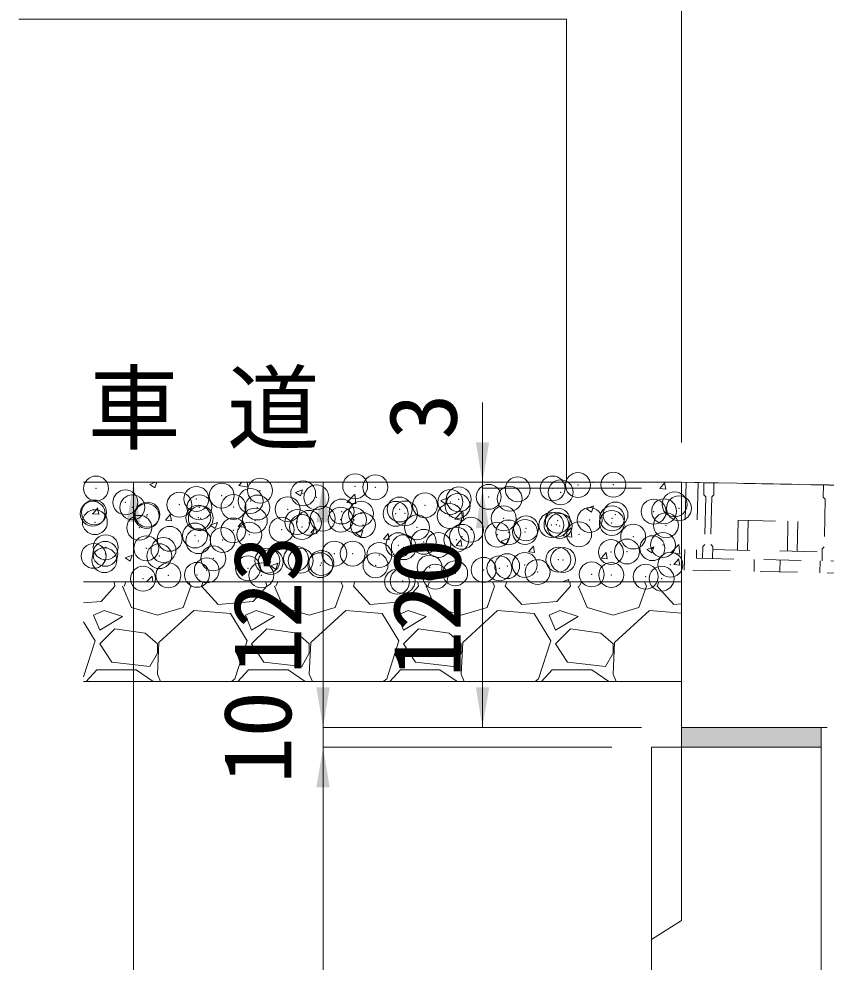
# Model space of a CAD drawing. Units: millimetres at full size. Extents: x 0 to 26200, y 7460 to 13400.
# Drawn here: x 21310 to 21715, y 11290.5 to 11763.8 of the extents above; entities that cross this region are included whole.
import ezdxf
from ezdxf.enums import TextEntityAlignment as Align

# ---------------------------------------------------------------- set-up
doc = ezdxf.new("R2010")
doc.units = ezdxf.units.MM
doc.header["$LTSCALE"] = 25
doc.header["$PDMODE"] = 32
doc.header["$PDSIZE"] = 12.5
doc.linetypes.add('USER1', pattern=[1.35, 0.75, -0.6])
doc.layers.add('ハッチング_モルタル', color=30, linetype='Continuous')
doc.layers.add('文字', color=7, linetype='Continuous')
for name, color, linetype, lineweight in [('基礎', 3, 'Continuous', 20), ('寸法線', 7, 'Continuous', 9), ('引出線', 4, 'Continuous', 9), ('本体', 2, 'Continuous', 20), ('舗装・基礎', 7, 'Continuous', 5), ('ｸﾞﾚｰﾁﾝｸﾞ', 7, 'USER1', 5)]:
    doc.layers.add(name, color=color, linetype=linetype, lineweight=lineweight)
doc.styles.add('ＭＳ ゴシック', font='')
doc.styles.get('ＭＳ ゴシック').set_extended_font_data('MS Gothic')

# ---------------------------------------------------------------- blocks, each defined once
blk = doc.blocks.new('filled_arrow')
at = {"color": 0, "linetype": 'Continuous', "lineweight": -2}
blk.add_solid([(7.5, 1.25), (0, 0), (7.5, -1.25)], dxfattribs=at)

msp = doc.modelspace()

# ---------------------------------------------------------------- hatches: boundary and pattern name
at = {"layer": 'ハッチング_モルタル'}
msp.add_hatch(color=256, dxfattribs=at).paths.add_polyline_path([(21642.44, 11408.28), (21642.44, 11398.28), (21712.44, 11398.28), (21712.44, 11408.28)])

# ---------------------------------------------------------------- linework, layer by layer
at = {"layer": '基礎'}
for p, q in [((21642.44, 11531.28), (21342.44, 11531.28)), ((21642.44, 11481.28), (21342.44, 11481.28)), ((21642.44, 11431.28), (21342.44, 11431.28))]:
    msp.add_line(p, q, dxfattribs=at)
at = {"layer": '寸法線'}
for p, q in [((21642.44, 11551.28), (21642.44, 11997.39)), ((21642.44, 11551.28), (21642.44, 11928.01)), ((21542.58, 11488.28), (21542.58, 11571.28)), ((21367.44, 9958.28), (21367.44, 11531.29)), ((21622.27, 11531.29), (21367.44, 11531.29)), ((21462.58, 11531.28), (21462.58, 11408.28)), ((21622.44, 11531.28), (21462.58, 11531.28)), ((21622.44, 11531.28), (21542.58, 11531.28)), ((21542.58, 11408.28), (21542.58, 11528.28)), ((21622.44, 11528.28), (21542.58, 11528.28)), ((21622.44, 11528.28), (21542.58, 11528.28)), ((21462.58, 11358.28), (21462.58, 11448.28)), ((21622.44, 11408.28), (21462.58, 11408.28)), ((21622.44, 11408.28), (21462.58, 11408.28)), ((21622.44, 11408.28), (21542.58, 11408.28)), ((21462.58, 11398.28), (21462.58, 9958.28)), ((21607.44, 11398.28), (21462.58, 11398.28)), ((21607.44, 11398.28), (21462.58, 11398.28))]:
    msp.add_line(p, q, dxfattribs=at)
at = {"layer": '引出線'}
msp.add_lwpolyline([(21584.8, 11531.29), (21584.8, 11763.71), (21309.96, 11763.71)], dxfattribs=at)
at = {"layer": '本体'}
for p, q in [((21642.44, 11398.28), (21642.44, 11531.28)), ((21642.44, 11531.28), (21813.42, 11528.31)), ((21642.44, 11408.28), (21712.44, 11408.28)), ((21642.44, 11408.28), (21715.44, 11408.28)), ((21712.44, 10702.32), (21712.44, 11408.28)), ((21627.44, 11398.28), (21712.44, 11398.28)), ((21627.44, 9958.28), (21627.44, 11398.28)), ((21642.44, 11311.28), (21642.44, 11398.28)), ((21642.44, 11311.28), (21627.44, 11301.78))]:
    msp.add_line(p, q, dxfattribs=at)
at = {"layer": '舗装・基礎'}
for p, q in [((21375.67, 11530.19), (21378.2, 11528.48)), ((21375.7, 11530.24), (21378.41, 11531.28)), ((21378.2, 11528.48), (21379.14, 11531.28)), ((21420.28, 11529.61), (21424.8, 11528.91)), ((21420.29, 11529.59), (21421.91, 11531.28)), ((21424.8, 11528.89), (21424.52, 11531.28)), ((21448.7, 11526.17), (21452.26, 11527.54)), ((21451.21, 11524.41), (21452.24, 11527.48)), ((21595.97, 11531.28), (21598.15, 11531.09)), ((21598.08, 11531.08), (21598.05, 11531.28)), ((21631.55, 11528.17), (21634, 11531.09)), ((21631.55, 11528.17), (21634.58, 11527.9)), ((21634.52, 11527.89), (21633.93, 11531.08)), ((21448.68, 11526.12), (21451.2, 11524.41)), ((21474.51, 11521.19), (21478.47, 11525.31)), ((21479.02, 11520.48), (21478.45, 11525.31)), ((21521.68, 11522.05), (21524.21, 11520.35)), ((21521.71, 11522.1), (21525.27, 11523.47)), ((21524.21, 11520.34), (21525.24, 11523.41)), ((21347.1, 11515.46), (21349.55, 11518.38)), ((21350.08, 11515.18), (21349.49, 11518.37)), ((21474.5, 11521.2), (21479.02, 11520.5)), ((21594.69, 11517.98), (21597.22, 11516.28)), ((21594.71, 11518.03), (21598.27, 11519.4)), ((21597.22, 11516.28), (21598.25, 11519.35)), ((21347.1, 11515.46), (21350.14, 11515.2)), ((21383.54, 11512.28), (21385.99, 11515.2)), ((21386.51, 11512), (21385.92, 11515.18)), ((21528.72, 11512.78), (21532.68, 11516.9)), ((21528.72, 11512.79), (21533.23, 11512.09)), ((21533.23, 11512.08), (21532.67, 11516.9)), ((21383.54, 11512.27), (21386.57, 11512.01)), ((21405.99, 11509.73), (21408.52, 11508.03)), ((21406.02, 11509.79), (21409.58, 11511.15)), ((21408.52, 11508.03), (21409.55, 11511.1)), ((21419.97, 11509.09), (21422.42, 11512.01)), ((21419.97, 11509.09), (21423.01, 11508.82)), ((21422.95, 11508.81), (21422.36, 11511.99)), ((21456.41, 11505.9), (21458.86, 11508.82)), ((21459.39, 11505.62), (21458.8, 11508.81)), ((21582.94, 11504.37), (21586.9, 11508.49)), ((21587.45, 11503.67), (21586.89, 11508.49)), ((21456.41, 11505.9), (21459.45, 11505.63)), ((21479, 11505.66), (21481.53, 11503.96)), ((21479.02, 11505.72), (21482.58, 11507.08)), ((21481.53, 11503.96), (21482.56, 11507.03)), ((21492.85, 11502.71), (21495.3, 11505.63)), ((21495.82, 11502.43), (21495.23, 11505.62)), ((21552.03, 11501.65), (21555.59, 11503.01)), ((21582.93, 11504.39), (21587.45, 11503.69)), ((21492.85, 11502.71), (21495.88, 11502.44)), ((21529.29, 11499.53), (21531.73, 11502.44)), ((21529.29, 11499.52), (21532.32, 11499.26)), ((21532.26, 11499.25), (21531.67, 11502.43)), ((21552.01, 11501.6), (21554.53, 11499.89)), ((21554.54, 11499.89), (21555.57, 11502.96)), ((21565.72, 11496.34), (21568.17, 11499.26)), ((21568.7, 11496.06), (21568.11, 11499.24)), ((21625.04, 11497.58), (21628.59, 11498.95)), ((21627.54, 11495.82), (21628.57, 11498.89)), ((21637.16, 11495.96), (21641.11, 11500.08)), ((21641.66, 11495.26), (21641.1, 11500.08)), ((21363.34, 11493.4), (21366.89, 11494.77)), ((21365.84, 11491.64), (21366.87, 11494.71)), ((21565.72, 11496.33), (21568.76, 11496.07)), ((21602.16, 11493.15), (21604.61, 11496.07)), ((21605.13, 11492.87), (21604.55, 11496.05)), ((21625.01, 11497.53), (21627.54, 11495.82)), ((21637.15, 11495.98), (21641.67, 11495.28)), ((21363.31, 11493.35), (21365.84, 11491.64)), ((21436.32, 11489.28), (21438.84, 11487.58)), ((21436.34, 11489.33), (21439.9, 11490.7)), ((21438.85, 11487.58), (21439.88, 11490.65)), ((21602.16, 11493.15), (21605.2, 11492.88)), ((21638.6, 11489.96), (21641.05, 11492.88)), ((21638.6, 11489.96), (21641.63, 11489.69)), ((21641.57, 11489.68), (21640.98, 11492.87)), ((21373.94, 11481.28), (21376.77, 11484.23)), ((21377.1, 11481.28), (21376.76, 11484.23)), ((21509.32, 11485.21), (21511.85, 11483.51)), ((21509.35, 11485.26), (21512.9, 11486.63)), ((21511.85, 11483.51), (21512.88, 11486.58)), ((21358.15, 11479.13), (21357.72, 11481.28)), ((21362.72, 11479.13), (21363.64, 11481.28)), ((21395.25, 11481.28), (21396.25, 11479.13)), ((21401.58, 11479.13), (21402.39, 11481.28)), ((21434.35, 11479.13), (21433.92, 11481.28)), ((21438.92, 11479.13), (21439.84, 11481.28)), ((21471.45, 11481.28), (21472.45, 11479.13)), ((21477.78, 11479.13), (21478.59, 11481.28)), ((21510.55, 11479.13), (21510.12, 11481.28)), ((21515.12, 11479.13), (21516.04, 11481.28)), ((21547.65, 11481.28), (21548.65, 11479.13)), ((21553.98, 11479.13), (21554.79, 11481.28)), ((21582.58, 11481.28), (21585.91, 11482.56)), ((21585.48, 11481.28), (21585.89, 11482.51)), ((21586.75, 11479.13), (21586.32, 11481.28)), ((21591.32, 11479.13), (21592.24, 11481.28)), ((21623.85, 11481.28), (21624.85, 11479.13)), ((21630.18, 11479.13), (21630.99, 11481.28)), ((21358.15, 11479.13), (21351.29, 11471.51)), ((21361.96, 11479.13), (21366.53, 11468.46)), ((21392.44, 11468.46), (21396.25, 11479.13)), ((21409.96, 11469.99), (21401.58, 11479.13)), ((21434.35, 11479.13), (21427.49, 11471.51)), ((21438.16, 11479.13), (21442.73, 11468.46)), ((21468.64, 11468.46), (21472.45, 11479.13)), ((21486.16, 11469.99), (21477.78, 11479.13)), ((21510.55, 11479.13), (21503.69, 11471.51)), ((21514.36, 11479.13), (21518.93, 11468.46)), ((21544.84, 11468.46), (21548.65, 11479.13)), ((21562.36, 11469.99), (21553.98, 11479.13)), ((21586.75, 11479.13), (21579.89, 11471.51)), ((21590.56, 11479.13), (21595.13, 11468.46)), ((21621.04, 11468.46), (21624.85, 11479.13)), ((21638.56, 11469.99), (21630.18, 11479.13)), ((21351.29, 11471.51), (21342.44, 11470.74)), ((21427.49, 11471.51), (21409.96, 11469.99)), ((21503.69, 11471.51), (21486.16, 11469.99)), ((21579.89, 11471.51), (21562.36, 11469.99)), ((21642.44, 11470.33), (21638.56, 11469.99)), ((21352.81, 11466.94), (21347.48, 11464.65)), ((21361.96, 11463.89), (21352.81, 11466.94)), ((21366.53, 11468.46), (21379.48, 11464.65)), ((21379.48, 11464.65), (21392.44, 11468.46)), ((21397.77, 11466.94), (21380.25, 11450.94)), ((21416.06, 11465.42), (21397.77, 11466.94)), ((21424.44, 11451.7), (21416.06, 11465.42)), ((21429.01, 11466.94), (21423.68, 11464.65)), ((21438.16, 11463.89), (21429.01, 11466.94)), ((21442.73, 11468.46), (21455.68, 11464.65)), ((21455.68, 11464.65), (21468.64, 11468.46)), ((21473.97, 11466.94), (21456.45, 11450.94)), ((21492.26, 11465.42), (21473.97, 11466.94)), ((21500.64, 11451.7), (21492.26, 11465.42)), ((21505.21, 11466.94), (21499.88, 11464.65)), ((21514.36, 11463.89), (21505.21, 11466.94)), ((21518.93, 11468.46), (21531.88, 11464.65)), ((21531.88, 11464.65), (21544.84, 11468.46)), ((21550.17, 11466.94), (21532.65, 11450.94)), ((21568.46, 11465.42), (21550.17, 11466.94)), ((21576.84, 11451.7), (21568.46, 11465.42)), ((21581.41, 11466.94), (21576.08, 11464.65)), ((21590.56, 11463.89), (21581.41, 11466.94)), ((21595.13, 11468.46), (21608.08, 11464.65)), ((21608.08, 11464.65), (21621.04, 11468.46)), ((21626.37, 11466.94), (21608.85, 11450.94)), ((21642.44, 11465.6), (21626.37, 11466.94)), ((21348.24, 11451.7), (21342.44, 11461.19)), ((21347.48, 11464.65), (21350.53, 11457.03)), ((21350.53, 11457.03), (21361.96, 11463.89)), ((21423.68, 11464.65), (21426.73, 11457.03)), ((21426.73, 11457.03), (21438.16, 11463.89)), ((21499.88, 11464.65), (21502.93, 11457.03)), ((21502.93, 11457.03), (21514.36, 11463.89)), ((21576.08, 11464.65), (21579.13, 11457.03)), ((21579.13, 11457.03), (21590.56, 11463.89)), ((21358.15, 11457.8), (21350.53, 11450.18)), ((21373.39, 11455.51), (21358.15, 11457.8)), ((21434.35, 11457.8), (21426.73, 11450.18)), ((21449.59, 11455.51), (21434.35, 11457.8)), ((21510.55, 11457.8), (21502.93, 11450.18)), ((21525.79, 11455.51), (21510.55, 11457.8)), ((21586.75, 11457.8), (21579.13, 11450.18)), ((21601.99, 11455.51), (21586.75, 11457.8)), ((21342.44, 11433.58), (21348.24, 11451.7)), ((21379.48, 11450.18), (21373.39, 11455.51)), ((21380.25, 11450.94), (21379.48, 11434.94)), ((21418.35, 11432.65), (21424.44, 11451.7)), ((21455.68, 11450.18), (21449.59, 11455.51)), ((21456.45, 11450.94), (21455.68, 11434.94)), ((21494.55, 11432.65), (21500.64, 11451.7)), ((21531.88, 11450.18), (21525.79, 11455.51)), ((21532.65, 11450.94), (21531.88, 11434.94)), ((21570.75, 11432.65), (21576.84, 11451.7)), ((21608.08, 11450.18), (21601.99, 11455.51)), ((21608.85, 11450.94), (21608.08, 11434.94)), ((21350.53, 11450.18), (21356.62, 11441.03)), ((21379.48, 11445.6), (21379.48, 11450.18)), ((21426.73, 11450.18), (21432.82, 11441.03)), ((21455.68, 11445.6), (21455.68, 11450.18)), ((21502.93, 11450.18), (21509.02, 11441.03)), ((21531.88, 11445.6), (21531.88, 11450.18)), ((21579.13, 11450.18), (21585.22, 11441.03)), ((21608.08, 11445.6), (21608.08, 11450.18)), ((21375.67, 11438.75), (21379.48, 11445.6)), ((21451.87, 11438.75), (21455.68, 11445.6)), ((21528.07, 11438.75), (21531.88, 11445.6)), ((21604.27, 11438.75), (21608.08, 11445.6)), ((21343.66, 11431.28), (21349, 11437.22)), ((21349, 11437.22), (21368.82, 11437.22)), ((21356.62, 11441.03), (21375.67, 11438.75)), ((21368.82, 11437.22), (21377.39, 11431.28)), ((21419.86, 11431.28), (21425.2, 11437.22)), ((21425.2, 11437.22), (21445.02, 11437.22)), ((21432.82, 11441.03), (21451.87, 11438.75)), ((21445.02, 11437.22), (21453.59, 11431.28)), ((21496.06, 11431.28), (21501.4, 11437.22)), ((21501.4, 11437.22), (21521.22, 11437.22)), ((21509.02, 11441.03), (21528.07, 11438.75)), ((21521.22, 11437.22), (21529.79, 11431.28)), ((21572.26, 11431.28), (21577.6, 11437.22)), ((21577.6, 11437.22), (21597.42, 11437.22)), ((21585.22, 11441.03), (21604.27, 11438.75)), ((21597.42, 11437.22), (21605.99, 11431.28)), ((21379.48, 11434.94), (21381.02, 11431.28)), ((21416.58, 11431.28), (21418.35, 11432.65)), ((21455.68, 11434.94), (21457.22, 11431.28)), ((21492.78, 11431.28), (21494.55, 11432.65)), ((21531.88, 11434.94), (21533.42, 11431.28)), ((21568.98, 11431.28), (21570.75, 11432.65)), ((21608.08, 11434.94), (21609.62, 11431.28))]:
    msp.add_line(p, q, dxfattribs=at)
for p in [(21608.24, 11530.07), (21348.71, 11528.17), (21430.98, 11527.13), (21452.6, 11525.71), (21478.69, 11529.28), (21488.86, 11528.78), (21560.29, 11527.8), (21577.78, 11528.18), (21581.86, 11526.26), (21590.49, 11529.86), (21363.41, 11521.18), (21399.02, 11522.92), (21411.74, 11524.6), (21426.22, 11521.9), (21459.24, 11523.7), (21526.45, 11521.42), (21530.66, 11522.71), (21545.69, 11523.96), (21556.2, 11523.01), (21347.7, 11516.17), (21366.94, 11518.7), (21390.53, 11520.04), (21400.56, 11518.65), (21417.65, 11518.89), (21429.61, 11518.61), (21444.77, 11517.74), (21471.88, 11516.6), (21501.03, 11517.63), (21513.74, 11519.75), (21530.11, 11519.43), (21628.45, 11516.58), (21633.71, 11516.74), (21638.94, 11520.19), (21641.17, 11518.25), (21347, 11515.5), (21348.09, 11511.26), (21374.12, 11514.36), (21374.48, 11515.07), (21399.98, 11513.52), (21401.24, 11513.21), (21428.36, 11512.07), (21449.7, 11511.32), (21462.41, 11512.99), (21471.41, 11512.54), (21478.07, 11512.37), (21481.65, 11515.53), (21499, 11515.45), (21503.73, 11515.63), (21526.12, 11514.31), (21553.24, 11513.16), (21580.36, 11512.01), (21596.37, 11512.35), (21607.62, 11513.16), (21609.31, 11515.1), (21370.36, 11508.44), (21417.61, 11507.1), (21441.78, 11507.46), (21451.99, 11508.8), (21455.48, 11510.92), (21482.59, 11509.77), (21509.71, 11508.63), (21536.83, 11507.48), (21563.95, 11506.34), (21564.41, 11508.15), (21577.13, 11509.82), (21579.69, 11510.02), (21581.24, 11509.35), (21607.47, 11510.87), (21634.59, 11509.72), (21385.66, 11502.89), (21398.37, 11504.56), (21399.94, 11501.74), (21412.16, 11502.37), (21425.6, 11504.99), (21529.5, 11502.52), (21532.33, 11503.92), (21550.06, 11504.93), (21555.58, 11506.1), (21591.07, 11505.19), (21618.19, 11504.05), (21353.57, 11498.66), (21373.86, 11498.16), (21382.53, 11497.29), (21500.37, 11499.71), (21503.11, 11498.71), (21513.09, 11501.39), (21520.43, 11499.85), (21627.81, 11498.21), (21633.09, 11499.83), (21347.48, 11494.35), (21352.9, 11492.2), (21353.3, 11495.36), (21380.42, 11494.21), (21407.54, 11493.07), (21449.05, 11492.96), (21468.29, 11495.49), (21477.45, 11495.46), (21490.81, 11494.76), (21580.62, 11492.44), (21583.01, 11492.32), (21607.01, 11496.25), (21615.09, 11496.54), (21424.98, 11488.08), (21434.66, 11491.92), (21436.33, 11491.28), (21451.37, 11491.89), (21461.18, 11489.68), (21461.78, 11490.78), (21488.9, 11489.63), (21516.01, 11488.48), (21543.13, 11487.34), (21551.05, 11488.11), (21554.96, 11489.19), (21563.77, 11489.78), (21636.84, 11489.88), (21372.29, 11482.85), (21385.01, 11484.53), (21399.33, 11484.82), (21404.25, 11487.06), (21431.56, 11484.59), (21518.97, 11483.89), (21528.88, 11485.61), (21570.25, 11486.19), (21597.37, 11485.05), (21607.21, 11484.79), (21624.49, 11483.9), (21632.47, 11482.92), (21499.73, 11481.35), (21502.49, 11481.8)]:
    msp.add_point(p, dxfattribs=at)
at = {"layer": 'ｸﾞﾚｰﾁﾝｸﾞ'}
for p, q in [((21644.71, 11531.24), (21643.83, 11487.25)), ((21937.65, 11525.38), (21644.71, 11531.24)), ((21650.71, 11531.12), (21649.95, 11493.13)), ((21653.71, 11531.06), (21653.59, 11525.06)), ((21928.65, 11525.56), (21653.71, 11531.06)), ((21658.71, 11530.96), (21658.59, 11524.96)), ((21713.7, 11529.86), (21713.58, 11523.86)), ((21653.59, 11525.06), (21654.57, 11524.04)), ((21654.57, 11524.04), (21654.09, 11500.05)), ((21657.57, 11523.98), (21657.09, 11499.99)), ((21658.59, 11524.96), (21657.57, 11523.98)), ((21713.58, 11523.86), (21714.55, 11522.84)), ((21714.55, 11522.84), (21714.07, 11498.85)), ((21670.83, 11512.21), (21670.53, 11497.22)), ((21670.83, 11512.21), (21700.83, 11511.61)), ((21675.83, 11512.11), (21675.53, 11497.12)), ((21695.83, 11511.71), (21695.53, 11496.72)), ((21700.83, 11511.61), (21700.53, 11496.62)), ((21652.95, 11493.07), (21653.07, 11499.07)), ((21653.07, 11499.07), (21654.09, 11500.05)), ((21658.07, 11498.97), (21657.09, 11499.99)), ((21657.95, 11492.97), (21658.07, 11498.97)), ((21713.06, 11497.87), (21714.07, 11498.85)), ((21658.04, 11497.47), (21713.03, 11496.37)), ((21712.94, 11491.87), (21713.06, 11497.87)), ((21649.95, 11493.13), (21936.89, 11487.39)), ((21678.82, 11486.55), (21678.94, 11492.55)), ((21678.82, 11486.55), (21678.94, 11492.55)), ((21691.82, 11486.29), (21691.94, 11492.29)), ((21691.82, 11486.29), (21691.94, 11492.29)), ((21711.94, 11491.89), (21711.82, 11485.89)), ((21711.94, 11491.89), (21711.82, 11485.89)), ((21936.77, 11481.39), (21643.83, 11487.25))]:
    msp.add_line(p, q, dxfattribs=at)

# ---------------------------------------------------------------- block references
at = {"layer": '寸法線', "xscale": 2.67, "yscale": 2.67}
for p, rotation in [((21542.58, 11531.28), 90), ((21367.44, 11531.29), 270), ((21462.58, 11531.28), 270), ((21542.58, 11528.28), 270), ((21542.58, 11528.28), 270), ((21462.58, 11408.28), 90), ((21462.58, 11408.28), 90), ((21542.58, 11408.28), 90), ((21462.58, 11398.28), 270), ((21462.58, 11398.28), 270)]:
    msp.add_blockref('filled_arrow', p, dxfattribs=dict(at, rotation=rotation))
at = {"layer": '引出線', "xscale": 0.133, "yscale": 0.133, "rotation": 90}
msp.add_blockref('filled_arrow', (21584.8, 11531.29), dxfattribs=at)

# ---------------------------------------------------------------- texts
at = {"layer": '寸法線', "style": 'ＭＳ ゴシック'}
for s, p in [('3', (21512.58, 11564.31)), ('123', (21434.58, 11469.78)), ('120', (21514.58, 11468.28)), ('10', (21429.58, 11403.28))]:
    msp.add_text(s, height=34.18, rotation=90, dxfattribs=at).set_placement(p, align=Align.MIDDLE_CENTER)
at = {"layer": '文字', "style": 'ＭＳ ゴシック'}
msp.add_text('車 道', height=34.18, dxfattribs=at).set_placement((21402.71, 11568.57), align=Align.MIDDLE_CENTER)

doc.saveas('drawing.dxf')
